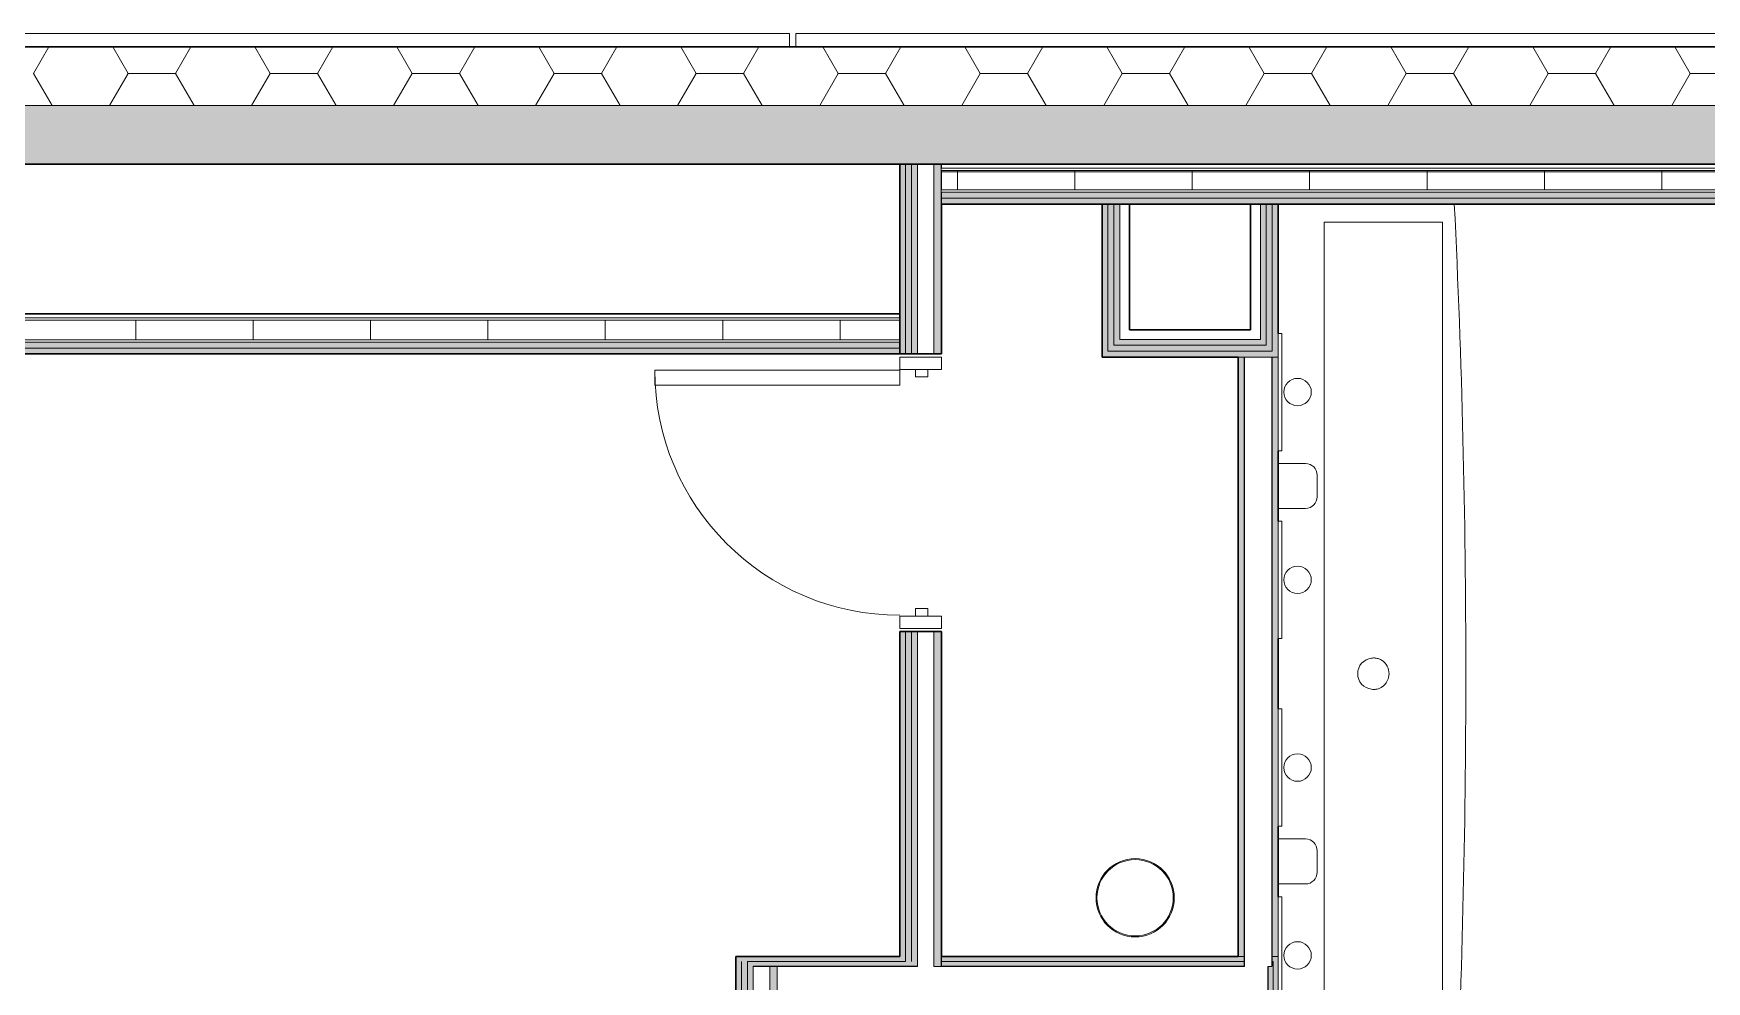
# Model space of a CAD drawing. Header units: millimetres. Extents: x 155920 to 295199, y -4084 to 97293.
# Drawn here: x 174610 to 178886, y 32258 to 34681 of the extents above; entities that cross this region are included whole.
import ezdxf

# ---------------------------------------------------------------- set-up
doc = ezdxf.new("R2010")
doc.units = ezdxf.units.MM
doc.header["$MEASUREMENT"] = 0
for name, color, linetype, lineweight in [('A-DOOR', 4, 'CONTINUOUS', 9), ('A-DOOR-FRAM', 4, 'CONTINUOUS', 18), ('A-GLAZ-CURT', 7, 'CONTINUOUS', 9), ('A-WALL', 7, 'CONTINUOUS', 9), ('A-WALL-PATT', 7, 'CONTINUOUS', 25), ('I-FURN', 8, 'CONTINUOUS', 9), ('I-WALL', 7, 'CONTINUOUS', 9), ('P-SANR-FIXT', 7, 'CONTINUOUS', 9)]:
    doc.layers.add(name, color=color, linetype=linetype, lineweight=lineweight)

msp = doc.modelspace()

# ---------------------------------------------------------------- hatches: boundary and pattern name
at = {"layer": 'A-WALL-PATT', "lineweight": 9}
h = msp.add_hatch(color=256, dxfattribs=at)
h.paths.add_polyline_path([(230738.8, 34347.3), (230990.8, 34347.3), (230990.8, 34497.3), (229692.8, 34497.3), (229692.8, 34347.3), (230298.1, 34347.3)], flags=0)
h.paths.add_polyline_path([(220908.8, 34347.3), (220908.8, 34497.3), (202317.8, 34497.3), (202317.8, 34347.3), (220879.3, 34347.3)], flags=0)
h.paths.add_polyline_path([(199908.8, 34347.3), (199908.8, 34497.3), (197442.8, 34497.3), (197442.8, 34347.3), (199799.2, 34347.3)], flags=0)
h.paths.add_polyline_path([(194658.8, 34347.3), (194658.8, 34497.3), (192497.8, 34497.3), (192512, 34491.5), (192517.8, 34477.3), (192517.8, 34367.3), (192512, 34353.2), (192497.8, 34347.3), (194417.1, 34347.3)], flags=0)
h.paths.add_polyline_path([(192423.7, 34347.3), (192435, 34348.5), (192423.7, 34353.2), (192417.8, 34367.3), (192417.8, 34347.3)], flags=0)
h.paths.add_polyline_path([(190803, 34347.3), (190808.8, 34347.3), (190808.8, 34367.3), (190803, 34353.2), (190788.8, 34347.3), (190798.8, 34347.3)], flags=0)
h.paths.add_polyline_path([(190718.8, 34347.3), (190728.8, 34347.3), (190714.7, 34353.2), (190708.8, 34367.3), (190708.8, 34477.3), (190714.7, 34491.5), (190728.8, 34497.3), (187318, 34497.3), (187318, 34347.3), (190714.7, 34347.3)], flags=0)
h.paths.add_polyline_path([(183652.8, 34347.3), (185283.8, 34347.3), (185283.8, 34497.3), (159942.8, 34497.3), (159942.8, 34347.3), (183432.8, 34347.3)], flags=0)
h.paths.add_polyline_path([(157908.7, 34347.3), (157908.7, 34497.3), (156603.8, 34497.3), (156603.8, 34347.3), (157340, 34347.3)], flags=0)
h.paths.add_polyline_path([(192442.8, 34357.3), (192497.8, 34357.3), (192504.9, 34360.3), (192507.8, 34367.3), (192507.8, 34477.3), (192504.9, 34484.4), (192497.8, 34487.3), (192442.8, 34487.3), (192442.8, 34437.3), (192427.8, 34437.3), (192427.8, 34367.3), (192430.8, 34360.3), (192437.8, 34357.3)], flags=0)
h.paths.add_polyline_path([(190728.8, 34357.3), (190788.8, 34357.3), (190795.9, 34360.3), (190798.8, 34367.3), (190798.8, 34437.3), (190783.8, 34437.3), (190783.8, 34487.3), (190728.8, 34487.3), (190721.8, 34484.4), (190718.8, 34477.3), (190718.8, 34367.3), (190721.8, 34360.3)], flags=0)
at = {"layer": 'A-WALL-PATT', "lineweight": 5}
h = msp.add_hatch(color=256, dxfattribs=at)
h.paths.add_polyline_path([(176839.2, 32321.9), (176839.2, 33152.2), (176824.2, 33152.2), (176824.2, 32321.9)], flags=0)
h.paths.add_polyline_path([(176839.2, 33862.2), (176839.2, 34347.3), (176824.2, 34347.3), (176824.2, 33862.2)], flags=0)
h = msp.add_hatch(color=256, dxfattribs=at)
h.paths.add_polyline_path([(176854.2, 32309.4), (176854.2, 33152.2), (176839.2, 33152.2), (176839.2, 32309.4)], flags=0)
h.paths.add_polyline_path([(176854.2, 33862.2), (176854.2, 34347.3), (176839.2, 34347.3), (176839.2, 33862.2)], flags=0)
h = msp.add_hatch(color=256, dxfattribs=at)
h.paths.add_polyline_path([(176869.2, 32309.4), (176869.2, 33152.2), (176854.2, 33152.2), (176854.2, 32309.4)], flags=0)
h.paths.add_polyline_path([(176869.2, 33862.2), (176869.2, 34347.3), (176854.2, 34347.3), (176854.2, 33862.2)], flags=0)
h = msp.add_hatch(color=256, dxfattribs=at)
h.paths.add_polyline_path([(176930.2, 32295.9), (176930.2, 33152.2), (176911.2, 33152.2), (176911.2, 32295.9), (176925.1, 32295.9)], flags=0)
h.paths.add_polyline_path([(176930.2, 33862.2), (176930.2, 34347.3), (176911.2, 34347.3), (176911.2, 33862.2)], flags=0)
h = msp.add_hatch(color=256, dxfattribs=at)
h.paths.add_polyline_path([(181548.8, 34260.3), (181548.8, 34275.3), (181471.8, 34275.3), (181471.8, 34260.3)], flags=0)
h.paths.add_polyline_path([(181446.8, 34260.3), (181446.8, 34275.3), (176931.2, 34275.3), (176931.2, 34260.3), (181260.7, 34260.3)], flags=0)
h = msp.add_hatch(color=256, dxfattribs=at)
h.paths.add_polyline_path([(181548.8, 34245.3), (181548.8, 34260.3), (181471.8, 34260.3), (181471.8, 34245.3)], flags=0)
h.paths.add_polyline_path([(181446.8, 34245.3), (181446.8, 34260.3), (176931.2, 34260.3), (176931.2, 34245.3), (181260.7, 34245.3)], flags=0)
at = {"layer": 'A-WALL-PATT', "lineweight": 9}
for points in [[(177341.3, 33869.1), (177356.3, 33869.1), (177356.3, 34245.3), (177341.3, 34245.3), (177341.3, 33886.7)], [(177776, 32321.9), (177791, 32321.9), (177791, 33854.1), (177776, 33854.1), (177776, 32344.4)]]:
    msp.add_hatch(color=256, dxfattribs=at).paths.add_polyline_path(points, flags=0)
at = {"layer": 'A-WALL-PATT', "lineweight": 5}
for points in [[(177371.3, 33884.1), (177371.3, 34245.3), (177356.3, 34245.3), (177356.3, 33884.1)], [(177386.3, 33899.1), (177386.3, 34245.3), (177371.3, 34245.3), (177371.3, 33899.1)], [(177746, 33884.1), (177761, 33884.1), (177761, 34245.3), (177746, 34245.3), (177746, 33886.7)], [(177776, 33869.1), (177776, 34245.3), (177761, 34245.3), (177761, 33869.1)], [(177791, 33854.1), (177791, 34245.3), (177776, 34245.3), (177776, 33854.1)], [(177775, 33854.1), (177776, 33854.1), (177776, 33869.1), (177341.3, 33869.1), (177341.3, 33854.1), (177761, 33854.1)], [(177761, 33869.1), (177761, 33884.1), (177356.3, 33884.1), (177356.3, 33869.1), (177721, 33869.1)], [(177672.6, 33884.1), (177746, 33884.1), (177746, 33899.1), (177371.3, 33899.1), (177371.3, 33884.1)], [(177695, 32321.9), (177704, 32321.9), (177704, 33854.1), (177689, 33854.1), (177689, 32321.9), (177694, 32321.9)], [(176450, 30526.1), (176450, 32296.9), (176435, 32296.9), (176435, 30526.1)], [(176511, 30445.1), (176511, 32295.9), (176492, 32295.9), (176492, 30445.1)], [(177778.5, 30692.3), (177791, 30692.3), (177791, 32321.9), (177778.5, 32321.9), (177778.5, 30802.1)]]:
    msp.add_hatch(color=256, dxfattribs=at).paths.add_polyline_path(points, flags=0)
h = msp.add_hatch(color=256, dxfattribs=at)
h.paths.add_polyline_path([(176824.1, 33877.2), (176824.1, 33892.2), (171118.4, 33892.2), (171118.4, 33877.2), (175878.6, 33877.2)], flags=0)
h.paths.add_polyline_path([(171007, 33877.2), (171033.2, 33877.2), (171026.2, 33892.2), (169113.4, 33892.2), (169113.4, 33877.2), (170944.9, 33877.2)], flags=0)
at = {"layer": 'A-WALL-PATT', "lineweight": 9}
h = msp.add_hatch(color=256, dxfattribs=at)
h.paths.add_polyline_path([(176824.1, 33862.2), (176824.1, 33877.2), (171118.4, 33877.2), (171118.4, 33862.2), (175878.6, 33862.2)], flags=0)
h.paths.add_polyline_path([(170944.9, 33862.2), (171040.2, 33862.2), (171033.2, 33877.2), (169113.4, 33877.2), (169113.4, 33862.2), (170795.4, 33862.2)], flags=0)
at = {"layer": 'A-WALL-PATT', "lineweight": 5}
h = msp.add_hatch(color=256, dxfattribs=at)
h.paths.add_polyline_path([(177776, 32309.4), (177778.5, 32309.4), (177778.5, 32321.9), (177776, 32321.9)], flags=0)
h.paths.add_polyline_path([(176405, 32309.4), (176839.2, 32309.4), (176839.2, 32321.9), (176405, 32321.9)], flags=0)
h.paths.add_polyline_path([(177704, 32309.4), (177704, 32321.9), (176931.2, 32321.9), (176931.2, 32309.4), (177672.6, 32309.4)], flags=0)
h = msp.add_hatch(color=256, dxfattribs=at)
h.paths.add_polyline_path([(176405, 30419.1), (176420, 30419.1), (176420, 30434.1), (176405, 30434.1)], flags=0)
h.paths.add_polyline_path([(176420, 30526.1), (176420, 32309.4), (176405, 32309.4), (176405, 30526.1)], flags=0)
h = msp.add_hatch(color=256, dxfattribs=at)
h.paths.add_polyline_path([(176435, 30431.6), (176435, 30434.1), (176420, 30434.1), (176420, 30431.6)], flags=0)
h.paths.add_polyline_path([(176435, 30526.1), (176435, 32309.4), (176420, 32309.4), (176420, 30526.1)], flags=0)
h = msp.add_hatch(color=256, dxfattribs=at)
h.paths.add_polyline_path([(176435, 32296.9), (176869.2, 32296.9), (176869.2, 32309.4), (176435, 32309.4)], flags=0)
h.paths.add_polyline_path([(176931.2, 32296.9), (177704, 32296.9), (177704, 32309.4), (176931.2, 32309.4)], flags=0)
h = msp.add_hatch(color=256, dxfattribs=at)
h.paths.add_polyline_path([(177778.5, 30692.3), (177778.5, 32295.9), (177766, 32295.9), (177766, 30692.3)], flags=0)
h.paths.add_polyline_path([(177778.5, 32296.9), (177778.5, 32309.4), (177776, 32309.4), (177776, 32296.9)], flags=0)

# ---------------------------------------------------------------- linework, layer by layer
at = {"layer": 'A-DOOR'}
for p, q in [((176198.2, 33782.2), (176198.2, 33820.2)), ((176198.2, 33820.2), (176824.2, 33820.2)), ((176824.2, 33782.2), (176198.2, 33782.2)), ((176824.2, 33820.2), (176824.2, 33782.2))]:
    msp.add_line(p, q, dxfattribs=at)
msp.add_arc((176824.2, 33820.2), 626, 180, 270, dxfattribs=at)
at = {"layer": 'A-DOOR-FRAM', "lineweight": 20}
for p, q in [((176931.2, 33854.2), (176824.2, 33854.2)), ((176824.2, 33854.2), (176824.2, 33822.2)), ((176824.2, 33822.2), (176931.2, 33822.2)), ((176864.2, 33822.2), (176864.2, 33803.2)), ((176896.2, 33822.2), (176864.2, 33822.2)), ((176896.2, 33803.2), (176896.2, 33822.2)), ((176931.2, 33822.2), (176931.2, 33854.2)), ((176864.2, 33803.2), (176896.2, 33803.2)), ((176931.2, 33192.2), (176824.2, 33192.2)), ((176824.2, 33192.2), (176824.2, 33160.2)), ((176864.2, 33211.2), (176864.2, 33192.2)), ((176896.2, 33211.2), (176864.2, 33211.2)), ((176864.2, 33192.2), (176896.2, 33192.2)), ((176896.2, 33192.2), (176896.2, 33211.2)), ((176931.2, 33160.2), (176931.2, 33192.2)), ((176824.2, 33160.2), (176931.2, 33160.2))]:
    msp.add_line(p, q, dxfattribs=at)
at = {"layer": 'A-GLAZ-CURT', "lineweight": 20}
for p, q in [((176542.8, 34681.3), (173558.8, 34681.3)), ((176542.8, 34647.3), (176542.8, 34681.3)), ((179542.8, 34681.3), (176558.8, 34681.3)), ((176558.8, 34681.3), (176558.8, 34647.3)), ((173558.8, 34647.3), (176542.8, 34647.3)), ((176558.8, 34647.3), (179542.8, 34647.3))]:
    msp.add_line(p, q, dxfattribs=at)
at = {"layer": 'A-WALL', "lineweight": 30}
for p, q in [((185283.8, 34647.3), (159942.8, 34647.3)), ((162228.9, 34347.3), (183432.8, 34347.3))]:
    msp.add_line(p, q, dxfattribs=at)
at = {"layer": 'A-WALL'}
for p, q in [((159942.8, 34497.3), (185283.8, 34497.3)), ((176839.2, 33862.2), (176839.2, 34347.3)), ((176854.2, 33862.2), (176854.2, 34347.3)), ((176869.2, 33862.2), (176869.2, 34347.3)), ((176911.2, 33862.2), (176911.2, 34347.3)), ((176930.2, 33862.2), (176930.2, 34347.3)), ((176931.2, 34347.3), (176931.2, 34337.3)), ((176931.2, 34337.3), (181548.8, 34337.3)), ((176931.2, 34331.3), (176931.2, 34281.3)), ((176931.2, 34331.3), (181548.8, 34331.3)), ((176931.2, 34281.3), (181548.8, 34281.3)), ((176931.2, 34275.3), (176931.2, 34260.3)), ((176931.2, 34275.3), (181446.8, 34275.3)), ((176931.2, 34260.3), (176931.2, 34245.3)), ((176931.2, 34260.3), (181446.8, 34260.3)), ((177356.3, 33924.1), (177356.3, 34245.3)), ((177371.3, 33924.1), (177371.3, 34245.3)), ((177386.3, 33924.1), (177386.3, 34245.3)), ((177746, 33899.1), (177746, 34245.3)), ((177761, 33884.1), (177761, 34245.3)), ((177776, 33869.1), (177776, 34245.3)), ((176824.1, 33954.2), (169113.4, 33954.2)), ((176824.1, 33948.2), (169113.4, 33948.2)), ((177356.3, 33884.1), (177356.3, 33924.1)), ((177371.3, 33899.1), (177371.3, 33924.1)), ((177386.3, 33899.1), (177386.3, 33924.1)), ((176824.1, 33898.2), (171118.4, 33898.2)), ((176824.1, 33892.2), (171118.4, 33892.2)), ((176824.1, 33877.2), (171118.4, 33877.2)), ((177356.3, 33869.1), (177356.3, 33884.1)), ((177356.3, 33869.1), (177721, 33869.1)), ((177371.3, 33884.1), (177371.3, 33899.1)), ((177371.3, 33884.1), (177721, 33884.1)), ((177386.3, 33899.1), (177721, 33899.1)), ((177746, 33899.1), (177721, 33899.1)), ((177746, 33884.1), (177721, 33884.1)), ((177761, 33869.1), (177721, 33869.1)), ((177761, 33884.1), (177746, 33884.1)), ((177776, 33869.1), (177761, 33869.1)), ((177704, 33854.1), (177689, 33854.1)), ((177705, 33854.1), (177704, 33854.1)), ((177704, 33854.1), (177704, 32321.9)), ((177721, 33854.1), (177705, 33854.1)), ((177705, 33854.1), (177705, 32321.9)), ((177746, 33854.1), (177721, 33854.1)), ((177761, 33854.1), (177746, 33854.1)), ((177775, 33854.1), (177761, 33854.1)), ((177776, 33854.1), (177775, 33854.1)), ((177775, 33854.1), (177775, 32321.9)), ((177791, 33854.1), (177776, 33854.1)), ((177776, 33854.1), (177776, 32321.9)), ((177776, 33854.1), (177791, 33854.1)), ((176839.2, 32321.9), (176839.2, 33152.2)), ((176854.2, 32321.9), (176854.2, 33152.2)), ((176869.2, 32321.9), (176869.2, 33152.2)), ((176911.2, 32321.9), (176911.2, 33152.2)), ((176930.2, 32321.9), (176930.2, 33152.2)), ((176420, 32199.9), (176420, 32309.4)), ((176839.2, 32309.4), (176435, 32309.4)), ((176435, 32296.9), (176435, 32309.4)), ((176435, 32199.9), (176435, 32296.9)), ((176869.2, 32296.9), (176450, 32296.9)), ((176450, 32295.9), (176450, 32296.9)), ((176492, 32295.9), (176450, 32295.9)), ((176450, 32199.9), (176450, 32295.9)), ((176450, 32295.9), (176492, 32295.9)), ((176511, 32295.9), (176492, 32295.9)), ((176492, 32199.9), (176492, 32295.9)), ((176492, 32295.9), (176511, 32295.9)), ((176869.2, 32295.9), (176511, 32295.9)), ((176511, 32225.9), (176511, 32295.9)), ((176839.2, 32321.9), (176839.2, 32309.4)), ((176854.2, 32321.9), (176854.2, 32309.4)), ((176869.2, 32321.9), (176869.2, 32309.4)), ((176869.2, 32309.4), (176869.2, 32296.9)), ((176869.2, 32296.9), (176869.2, 32295.9)), ((176911.2, 32321.9), (176911.2, 32295.9)), ((176930.2, 32295.9), (176911.2, 32295.9)), ((176930.2, 32295.9), (176911.2, 32295.9)), ((176930.2, 32321.9), (176930.2, 32295.9)), ((176931.2, 32321.9), (176931.2, 32309.4)), ((176931.2, 32309.4), (176931.2, 32296.9)), ((177669, 32309.4), (176931.2, 32309.4)), ((176931.2, 32296.9), (176931.2, 32295.9)), ((177669, 32296.9), (176931.2, 32296.9)), ((177669, 32295.9), (176931.2, 32295.9)), ((177669, 32309.4), (177704, 32309.4)), ((177669, 32296.9), (177704, 32296.9)), ((177669, 32295.9), (177695, 32295.9)), ((177689, 32321.9), (177694, 32321.9)), ((177694, 32321.9), (177695, 32321.9)), ((177695, 32321.9), (177704, 32321.9)), ((177695, 32295.9), (177705, 32295.9)), ((177704, 32321.9), (177704, 32309.4)), ((177704, 32309.4), (177704, 32296.9)), ((177705, 32321.9), (177705, 32296.9)), ((177705, 32296.9), (177705, 32295.9)), ((177765, 30692.3), (177765, 32295.9)), ((177766, 32295.9), (177765, 32295.9)), ((177766, 30692.3), (177766, 32295.9)), ((177775, 32295.9), (177766, 32295.9)), ((177775, 32321.9), (177775, 32296.9)), ((177775, 32296.9), (177775, 32295.9)), ((177776, 32296.9), (177775, 32296.9)), ((177776, 32321.9), (177778.5, 32321.9)), ((177776, 32321.9), (177776, 32309.4)), ((177776, 32309.4), (177778.5, 32309.4)), ((177776, 32309.4), (177776, 32296.9)), ((177791, 32321.9), (177778.5, 32321.9)), ((177778.5, 32321.9), (177791, 32321.9)), ((177778.5, 32296.9), (177778.5, 32309.4)), ((177778.5, 32295.9), (177778.5, 32296.9)), ((177778.5, 30692.3), (177778.5, 32295.9))]:
    msp.add_line(p, q, dxfattribs=at)
at = {"layer": 'A-WALL-PATT', "linetype": 'Continuous', "lineweight": 9}
for p, q in [((174610.4, 34579.2), (174649.8, 34647.3)), ((174852.4, 34579.2), (174813.1, 34647.3)), ((174973.3, 34579.2), (175012.7, 34647.3)), ((175215.3, 34579.2), (175176, 34647.3)), ((175336.2, 34579.2), (175375.6, 34647.3)), ((175578.2, 34579.2), (175538.9, 34647.3)), ((175699.1, 34579.2), (175738.5, 34647.3)), ((175941.1, 34579.2), (175901.8, 34647.3)), ((176062, 34579.2), (176101.4, 34647.3)), ((176304, 34579.2), (176264.7, 34647.3)), ((176424.9, 34579.2), (176464.3, 34647.3)), ((176666.9, 34579.2), (176627.6, 34647.3)), ((176787.8, 34579.2), (176827.2, 34647.3)), ((177029.8, 34579.2), (176990.5, 34647.3)), ((177150.7, 34579.2), (177190.1, 34647.3)), ((177392.7, 34579.2), (177353.4, 34647.3)), ((177513.6, 34579.2), (177553, 34647.3)), ((177755.6, 34579.2), (177716.3, 34647.3)), ((177876.5, 34579.2), (177915.9, 34647.3)), ((178118.5, 34579.2), (178079.2, 34647.3)), ((178239.4, 34579.2), (178278.8, 34647.3)), ((178481.5, 34579.2), (178442.1, 34647.3)), ((178602.3, 34579.2), (178641.7, 34647.3)), ((178844.4, 34579.2), (178805, 34647.3)), ((174657.8, 34497.3), (174610.5, 34579.2)), ((174805.1, 34497.3), (174852.3, 34579.2)), ((174852.3, 34579.3), (174973.3, 34579.3)), ((174852.3, 34579.2), (174852.3, 34579.2)), ((174852.3, 34579.2), (174852.3, 34579.2)), ((175020.7, 34497.3), (174973.4, 34579.2)), ((175168, 34497.3), (175215.2, 34579.2)), ((175215.2, 34579.3), (175336.2, 34579.3)), ((175215.2, 34579.2), (175215.2, 34579.2)), ((175215.2, 34579.2), (175215.2, 34579.2)), ((175383.6, 34497.3), (175336.3, 34579.2)), ((175530.9, 34497.3), (175578.1, 34579.2)), ((175578.1, 34579.3), (175699.1, 34579.3)), ((175578.1, 34579.2), (175578.1, 34579.2)), ((175578.1, 34579.2), (175578.1, 34579.2)), ((175746.5, 34497.3), (175699.2, 34579.2)), ((175893.8, 34497.3), (175941, 34579.2)), ((175941, 34579.3), (176062, 34579.3)), ((175941, 34579.2), (175941, 34579.2)), ((175941, 34579.2), (175941, 34579.2)), ((176109.4, 34497.3), (176062.1, 34579.2)), ((176256.7, 34497.3), (176304, 34579.2)), ((176303.9, 34579.3), (176424.9, 34579.3)), ((176304, 34579.2), (176304, 34579.2)), ((176304, 34579.2), (176304, 34579.2)), ((176472.3, 34497.3), (176425, 34579.2)), ((176619.6, 34497.3), (176666.9, 34579.2)), ((176666.9, 34579.3), (176787.8, 34579.3)), ((176666.9, 34579.2), (176666.9, 34579.2)), ((176666.9, 34579.2), (176666.9, 34579.2)), ((176835.2, 34497.3), (176787.9, 34579.2)), ((176982.5, 34497.3), (177029.8, 34579.2)), ((177029.8, 34579.3), (177150.7, 34579.3)), ((177029.8, 34579.2), (177029.8, 34579.2)), ((177029.8, 34579.2), (177029.8, 34579.2)), ((177198.1, 34497.3), (177150.8, 34579.2)), ((177345.4, 34497.3), (177392.7, 34579.2)), ((177392.7, 34579.3), (177513.6, 34579.3)), ((177392.7, 34579.2), (177392.7, 34579.2)), ((177392.7, 34579.2), (177392.7, 34579.2)), ((177561, 34497.3), (177513.7, 34579.2)), ((177708.3, 34497.3), (177755.6, 34579.2)), ((177755.6, 34579.3), (177876.5, 34579.3)), ((177755.6, 34579.2), (177755.6, 34579.2)), ((177755.6, 34579.2), (177755.6, 34579.2)), ((177923.9, 34497.3), (177876.6, 34579.2)), ((178071.2, 34497.3), (178118.5, 34579.2)), ((178118.5, 34579.3), (178239.4, 34579.3)), ((178118.5, 34579.2), (178118.5, 34579.2)), ((178118.5, 34579.2), (178118.5, 34579.2)), ((178286.8, 34497.3), (178239.5, 34579.2)), ((178434.1, 34497.3), (178481.4, 34579.2)), ((178481.4, 34579.3), (178602.3, 34579.3)), ((178481.4, 34579.2), (178481.4, 34579.2)), ((178481.4, 34579.2), (178481.4, 34579.2)), ((178649.7, 34497.3), (178602.4, 34579.2)), ((178797, 34497.3), (178844.3, 34579.2)), ((178844.3, 34579.3), (178965.2, 34579.3)), ((178844.3, 34579.2), (178844.3, 34579.2)), ((178844.3, 34579.2), (178844.3, 34579.2)), ((176931.2, 34327.3), (181548.8, 34327.3)), ((176971.8, 34281.3), (176971.8, 34331.3)), ((177271.8, 34281.3), (177271.8, 34331.3)), ((177571.8, 34281.3), (177571.8, 34331.3)), ((177871.8, 34281.3), (177871.8, 34331.3)), ((178171.8, 34281.3), (178171.8, 34331.3)), ((178471.8, 34281.3), (178471.8, 34331.3)), ((178771.8, 34281.3), (178771.8, 34331.3)), ((174871.8, 33898.2), (174871.8, 33948.2)), ((175171.8, 33898.2), (175171.8, 33948.2)), ((175471.8, 33898.2), (175471.8, 33948.2)), ((175771.8, 33898.2), (175771.8, 33948.2)), ((176071.8, 33898.2), (176071.8, 33948.2)), ((176371.8, 33898.2), (176371.8, 33948.2)), ((176671.8, 33898.2), (176671.8, 33948.2))]:
    msp.add_line(p, q, dxfattribs=at)
at = {"layer": 'I-FURN'}
for p, q in [((177791, 33914.7), (177791, 33614.7)), ((177801, 33914.7), (177791, 33914.7)), ((177801, 33614.7), (177801, 33914.7)), ((177791, 33614.7), (177801, 33614.7)), ((177861, 33582.2), (177791, 33582.2)), ((177891, 33497.2), (177891, 33552.2)), ((177791, 33467.2), (177861, 33467.2)), ((177791, 33434.7), (177791, 33134.7)), ((177801, 33434.7), (177791, 33434.7)), ((177801, 33134.7), (177801, 33434.7)), ((177791, 33134.7), (177801, 33134.7)), ((177791, 32954.7), (177791, 32654.7)), ((177801, 32954.7), (177791, 32954.7)), ((177801, 32654.7), (177801, 32954.7)), ((177791, 32654.7), (177801, 32654.7)), ((177861, 32622.2), (177791, 32622.2)), ((177891, 32537.2), (177891, 32592.2)), ((177791, 32507.2), (177861, 32507.2)), ((177791, 32474.7), (177791, 32174.7)), ((177801, 32474.7), (177791, 32474.7)), ((177801, 32174.7), (177801, 32474.7))]:
    msp.add_line(p, q, dxfattribs=at)
for centre, start, end in [((177861, 33552.2), 0, 90), ((177861, 33497.2), 270, 0), ((177861, 32592.2), 0, 90), ((177861, 32537.2), 270, 0)]:
    msp.add_arc(centre, 30, start, end, dxfattribs=at)
at = {"layer": 'I-WALL', "lineweight": 30}
for p, q in [((176931.2, 34347.3), (176824.2, 34347.3)), ((176824.2, 34347.3), (176824.2, 33862.2)), ((181548.8, 34347.3), (176931.2, 34347.3)), ((176931.2, 33862.2), (176931.2, 34245.3)), ((176931.2, 34245.3), (181446.8, 34245.3)), ((177341.3, 34245.3), (177341.3, 33924.1)), ((177411.3, 34245.3), (177341.3, 34245.3)), ((177411.3, 33924.1), (177411.3, 34245.3)), ((177721, 34245.3), (177721, 33924.1)), ((177791, 34245.3), (177721, 34245.3)), ((177791, 33914.7), (177791, 34245.3)), ((176824.1, 33964.2), (169113.4, 33964.2)), ((176824.1, 33862.2), (176824.1, 33964.2)), ((177341.3, 33924.1), (177341.3, 33869.1)), ((177721, 33924.1), (177411.3, 33924.1)), ((177341.3, 33869.1), (177341.3, 33854.1)), ((171118.4, 33862.2), (176824.1, 33862.2)), ((176824.2, 33862.2), (176931.2, 33862.2)), ((177341.3, 33854.1), (177689, 33854.1)), ((177689, 33854.1), (177689, 32321.9)), ((177791, 33434.7), (177791, 33614.7)), ((176931.2, 33152.2), (176824.2, 33152.2)), ((176824.2, 33152.2), (176824.2, 32321.9)), ((176931.2, 32321.9), (176931.2, 33152.2)), ((177791, 32954.7), (177791, 33134.7)), ((177791, 32474.7), (177791, 32654.7)), ((176824.2, 32321.9), (176405, 32321.9)), ((176405, 32321.9), (176405, 32309.4)), ((176405, 32309.4), (176405, 32199.9)), ((177669, 32321.9), (176931.2, 32321.9)), ((177689, 32321.9), (177669, 32321.9))]:
    msp.add_line(p, q, dxfattribs=at)
at = {"layer": 'P-SANR-FIXT'}
for p, q in [((177791, 34244.7), (178241.6, 34244.7)), ((177908.8, 31903.3), (177908.8, 34198.7)), ((177908.8, 34198.7), (178211, 34198.7)), ((177908.8, 34198.7), (177908.8, 31903.3)), ((178211, 34198.7), (177908.8, 34198.7)), ((178211, 34198.7), (178211, 31903.3)), ((178211, 31903.3), (178211, 34198.7))]:
    msp.add_line(p, q, dxfattribs=at)
for centre, radius, start, end in [((153766.7, 33044.7), 24504.2, 357.19304, 2.80696), ((177841, 33764.7), 35, 90, 270), ((177841, 33764.7), 35, 270, 90), ((177841, 33284.7), 35, 90, 270), ((177841, 33284.7), 35, 270, 90), ((178034.5, 33044.7), 40, 96.5035, 263.4965), ((177841, 32804.7), 35, 90, 270), ((177841, 32804.7), 35, 270, 90), ((177425.8, 32471.9), 100, 0, 180), ((177425.8, 32471.9), 97.5, 0, 180), ((177425.8, 32471.9), 100, 180, 0), ((177425.8, 32471.9), 97.5, 180, 0), ((177841, 32324.7), 35, 90, 270), ((177841, 32324.7), 35, 270, 90)]:
    msp.add_arc(centre, radius, start, end, dxfattribs=at)
msp.add_open_spline([(178030, 33084.4), (178033.2, 33084.9), (178039.5, 33085.1), (178048.9, 33083), (178057.5, 33078.5), (178067.3, 33069.9), (178075, 33054.9), (178075, 33036.2), (178068.2, 33020.9), (178059.5, 33012.2), (178051.1, 33007.5), (178045.4, 33005.6), (178040.6, 33004.7), (178035.9, 33004.4), (178032.4, 33004.6), (178030, 33005)], degree=3, knots=[0, 0, 0, 0, 0.071429, 0.142857, 0.214286, 0.285714, 0.428571, 0.571429, 0.678571, 0.785714, 0.839286, 0.892857, 0.919643, 0.946429, 1, 1, 1, 1], dxfattribs=at)

doc.saveas('drawing.dxf')
